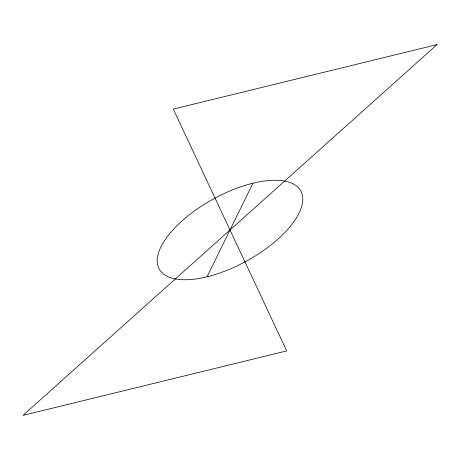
<?xml version="1.0" encoding="UTF-8"?>
<svg xmlns="http://www.w3.org/2000/svg" width="460" height="460" viewBox="0 0 460 460"><rect width="100%" height="100%" fill="white"/><g stroke="black" fill="none" stroke-linecap="round" stroke-linejoin="round"><path stroke-width="0.69" d="M207.04 276.793L252.965 183.206M437 44.614L23 415.386L286.707 350.894L173.293 109.106L437 44.614M208.725 276.368A80.839 35.184 -28.9 0 0 300.921 191.205A80.839 35.184 -28.9 0 0 180.355 222.427A80.839 35.184 -28.9 0 0 208.725 276.368"/></g></svg>
